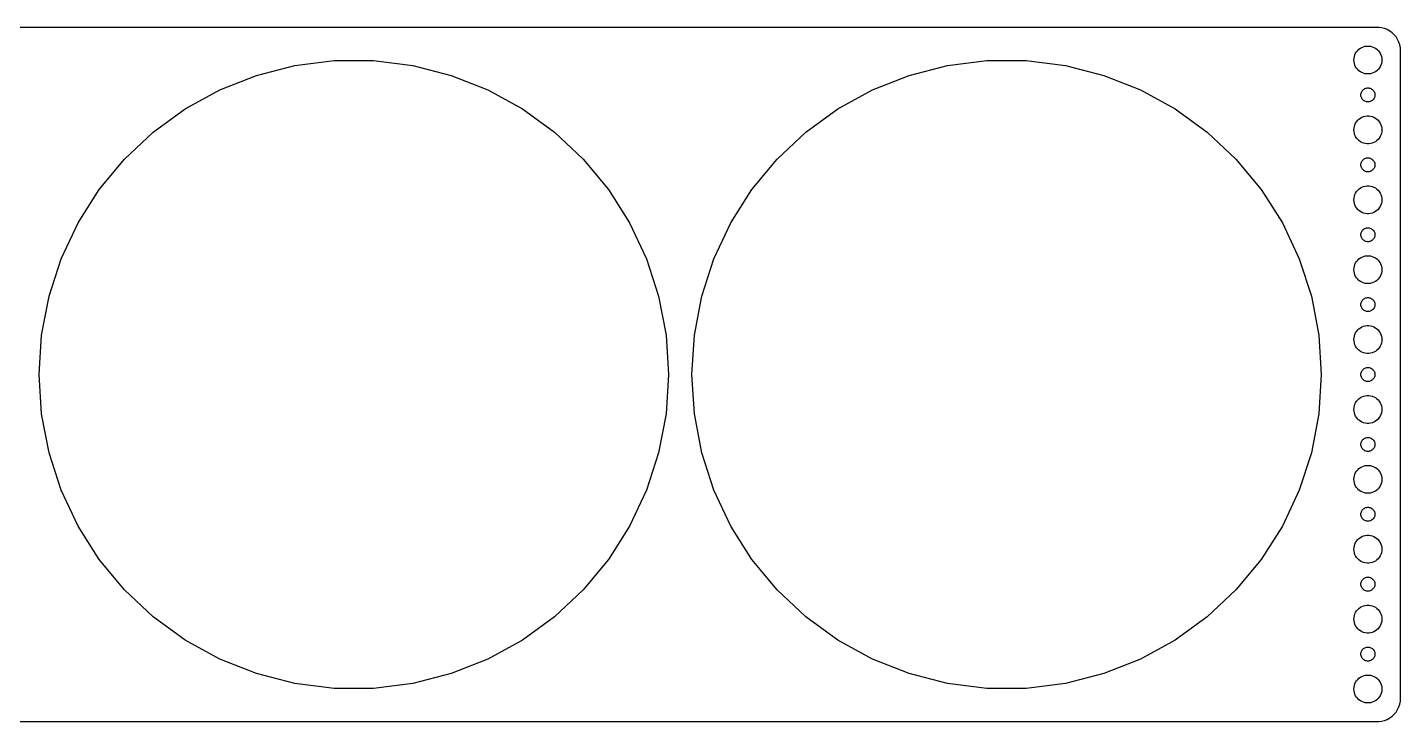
# Model space of a CAD drawing. Header units: metres. Extents: x -224 to 224, y -74 to 74.
# Drawn here: x -70 to 224.5, y -74.5 to 74.5 of the extents above; entities that cross this region are included whole.
import ezdxf

# ---------------------------------------------------------------- set-up
doc = ezdxf.new("R2010")
doc.units = ezdxf.units.M

msp = doc.modelspace()

# ---------------------------------------------------------------- linework, layer by layer
for p, q in [((219.814, 74.4901), (-219.814, 74.4901)), ((220.437, 74.4114), (219.814, 74.4901)), ((221.045, 74.2553), (220.437, 74.4114)), ((221.629, 74.0241), (221.045, 74.2553)), ((222.179, 73.7216), (221.629, 74.0241)), ((222.687, 73.3526), (222.179, 73.7216)), ((223.145, 72.9227), (222.687, 73.3526)), ((223.545, 72.4389), (223.145, 72.9227)), ((223.882, 71.9088), (223.545, 72.4389)), ((224.149, 71.3406), (223.882, 71.9088)), ((224.343, 70.7434), (224.149, 71.3406)), ((224.461, 70.1267), (224.343, 70.7434)), ((214.5, 67.5), (214.524, 67.876)), ((214.524, 67.876), (214.594, 68.2461)), ((214.594, 68.2461), (214.711, 68.6044)), ((214.711, 68.6044), (214.871, 68.9453)), ((214.871, 68.9453), (215.073, 69.2634)), ((215.073, 69.2634), (215.313, 69.5536)), ((215.313, 69.5536), (215.588, 69.8115)), ((215.588, 69.8115), (215.893, 70.033)), ((215.893, 70.033), (216.223, 70.2145)), ((216.223, 70.2145), (216.573, 70.3532)), ((216.573, 70.3532), (216.938, 70.4469)), ((216.938, 70.4469), (217.312, 70.4941)), ((217.312, 70.4941), (217.688, 70.4941)), ((217.688, 70.4941), (218.062, 70.4469)), ((218.062, 70.4469), (218.427, 70.3532)), ((218.427, 70.3532), (218.777, 70.2145)), ((218.777, 70.2145), (219.107, 70.033)), ((219.107, 70.033), (219.412, 69.8115)), ((219.412, 69.8115), (219.687, 69.5536)), ((219.687, 69.5536), (219.927, 69.2634)), ((219.927, 69.2634), (220.129, 68.9453)), ((220.129, 68.9453), (220.289, 68.6044)), ((220.289, 68.6044), (220.406, 68.2461)), ((220.406, 68.2461), (220.476, 67.876)), ((220.476, 67.876), (220.5, 67.5)), ((224.5, 69.5), (224.461, 70.1267)), ((224.5, -69.5), (224.5, 69.5)), ((-20.8586, 64.1963), (-12.6482, 66.3044)), ((-12.6482, 66.3044), (-4.23836, 67.3668)), ((-4.23836, 67.3668), (4.23836, 67.3668)), ((4.23836, 67.3668), (12.6482, 66.3044)), ((12.6482, 66.3044), (20.8586, 64.1963)), ((119.141, 64.1963), (127.352, 66.3044)), ((127.352, 66.3044), (135.762, 67.3668)), ((135.762, 67.3668), (144.238, 67.3668)), ((144.238, 67.3668), (152.648, 66.3044)), ((152.648, 66.3044), (160.859, 64.1963)), ((214.524, 67.124), (214.5, 67.5)), ((214.594, 66.7539), (214.524, 67.124)), ((214.711, 66.3956), (214.594, 66.7539)), ((214.871, 66.0547), (214.711, 66.3956)), ((215.073, 65.7366), (214.871, 66.0547)), ((215.313, 65.4464), (215.073, 65.7366)), ((215.588, 65.1885), (215.313, 65.4464)), ((215.893, 64.967), (215.588, 65.1885)), ((216.223, 64.7855), (215.893, 64.967)), ((219.107, 64.967), (218.777, 64.7855)), ((219.412, 65.1885), (219.107, 64.967)), ((219.687, 65.4464), (219.412, 65.1885)), ((219.927, 65.7366), (219.687, 65.4464)), ((220.129, 66.0547), (219.927, 65.7366)), ((220.289, 66.3956), (220.129, 66.0547)), ((220.406, 66.7539), (220.289, 66.3956)), ((220.476, 67.124), (220.406, 66.7539)), ((220.5, 67.5), (220.476, 67.124)), ((-28.7401, 61.0758), (-20.8586, 64.1963)), ((20.8586, 64.1963), (28.7401, 61.0758)), ((111.26, 61.0758), (119.141, 64.1963)), ((160.859, 64.1963), (168.74, 61.0758)), ((216.573, 64.6468), (216.223, 64.7855)), ((216.938, 64.5531), (216.573, 64.6468)), ((217.312, 64.5059), (216.938, 64.5531)), ((217.688, 64.5059), (217.312, 64.5059)), ((218.062, 64.5531), (217.688, 64.5059)), ((218.427, 64.6468), (218.062, 64.5531)), ((218.777, 64.7855), (218.427, 64.6468)), ((-36.1683, 56.9921), (-28.7401, 61.0758)), ((28.7401, 61.0758), (36.1683, 56.9921)), ((103.832, 56.9921), (111.26, 61.0758)), ((168.74, 61.0758), (176.168, 56.9921)), ((216, 60), (216.012, 60.188)), ((216.012, 59.812), (216, 60)), ((216.012, 60.188), (216.047, 60.373)), ((216.047, 59.627), (216.012, 59.812)), ((216.047, 60.373), (216.105, 60.5522)), ((216.105, 59.4478), (216.047, 59.627)), ((216.105, 60.5522), (216.186, 60.7226)), ((216.186, 59.2774), (216.105, 59.4478)), ((216.186, 60.7226), (216.286, 60.8817)), ((216.286, 59.1183), (216.186, 59.2774)), ((216.286, 60.8817), (216.407, 61.0268)), ((216.407, 58.9732), (216.286, 59.1183)), ((216.407, 61.0268), (216.544, 61.1558)), ((216.544, 58.8442), (216.407, 58.9732)), ((216.544, 61.1558), (216.696, 61.2665)), ((216.696, 61.2665), (216.861, 61.3572)), ((216.861, 61.3572), (217.036, 61.4266)), ((217.036, 61.4266), (217.219, 61.4734)), ((217.219, 61.4734), (217.406, 61.497)), ((217.406, 61.497), (217.594, 61.497)), ((217.594, 61.497), (217.781, 61.4734)), ((217.781, 61.4734), (217.964, 61.4266)), ((217.964, 61.4266), (218.139, 61.3572)), ((218.139, 61.3572), (218.304, 61.2665)), ((218.304, 61.2665), (218.456, 61.1558)), ((218.456, 61.1558), (218.593, 61.0268)), ((218.593, 58.9732), (218.456, 58.8442)), ((218.593, 61.0268), (218.714, 60.8817)), ((218.714, 59.1183), (218.593, 58.9732)), ((218.714, 60.8817), (218.814, 60.7226)), ((218.814, 59.2774), (218.714, 59.1183)), ((218.814, 60.7226), (218.895, 60.5522)), ((218.895, 59.4478), (218.814, 59.2774)), ((218.895, 60.5522), (218.953, 60.373)), ((218.953, 59.627), (218.895, 59.4478)), ((218.953, 60.373), (218.988, 60.188)), ((218.988, 59.812), (218.953, 59.627)), ((218.988, 60.188), (219, 60)), ((219, 60), (218.988, 59.812)), ((-43.0261, 52.0096), (-36.1683, 56.9921)), ((36.1683, 56.9921), (43.0261, 52.0096)), ((96.9739, 52.0096), (103.832, 56.9921)), ((176.168, 56.9921), (183.026, 52.0096)), ((216.696, 58.7335), (216.544, 58.8442)), ((216.861, 58.6428), (216.696, 58.7335)), ((217.036, 58.5734), (216.861, 58.6428)), ((217.219, 58.5266), (217.036, 58.5734)), ((217.406, 58.503), (217.219, 58.5266)), ((217.594, 58.503), (217.406, 58.503)), ((217.781, 58.5266), (217.594, 58.503)), ((217.964, 58.5734), (217.781, 58.5266)), ((218.139, 58.6428), (217.964, 58.5734)), ((218.304, 58.7335), (218.139, 58.6428)), ((218.456, 58.8442), (218.304, 58.7335)), ((214.524, 52.876), (214.594, 53.2461)), ((214.594, 53.2461), (214.711, 53.6044)), ((214.711, 53.6044), (214.871, 53.9453)), ((214.871, 53.9453), (215.073, 54.2634)), ((215.073, 54.2634), (215.313, 54.5536)), ((215.313, 54.5536), (215.588, 54.8115)), ((215.588, 54.8115), (215.893, 55.033)), ((215.893, 55.033), (216.223, 55.2145)), ((216.223, 55.2145), (216.573, 55.3532)), ((216.573, 55.3532), (216.938, 55.4469)), ((216.938, 55.4469), (217.312, 55.4941)), ((217.312, 55.4941), (217.688, 55.4941)), ((217.688, 55.4941), (218.062, 55.4469)), ((218.062, 55.4469), (218.427, 55.3532)), ((218.427, 55.3532), (218.777, 55.2145)), ((218.777, 55.2145), (219.107, 55.033)), ((219.107, 55.033), (219.412, 54.8115)), ((219.412, 54.8115), (219.687, 54.5536)), ((219.687, 54.5536), (219.927, 54.2634)), ((219.927, 54.2634), (220.129, 53.9453)), ((220.129, 53.9453), (220.289, 53.6044)), ((220.289, 53.6044), (220.406, 53.2461)), ((220.406, 53.2461), (220.476, 52.876)), ((-49.2054, 46.2069), (-43.0261, 52.0096)), ((43.0261, 52.0096), (49.2054, 46.2069)), ((90.7946, 46.2069), (96.9739, 52.0096)), ((183.026, 52.0096), (189.205, 46.2069)), ((214.5, 52.5), (214.524, 52.876)), ((214.524, 52.124), (214.5, 52.5)), ((214.594, 51.7539), (214.524, 52.124)), ((214.711, 51.3956), (214.594, 51.7539)), ((214.871, 51.0547), (214.711, 51.3956)), ((215.073, 50.7366), (214.871, 51.0547)), ((215.313, 50.4464), (215.073, 50.7366)), ((215.588, 50.1885), (215.313, 50.4464)), ((215.893, 49.967), (215.588, 50.1885)), ((219.412, 50.1885), (219.107, 49.967)), ((219.687, 50.4464), (219.412, 50.1885)), ((219.927, 50.7366), (219.687, 50.4464)), ((220.129, 51.0547), (219.927, 50.7366)), ((220.289, 51.3956), (220.129, 51.0547)), ((220.406, 51.7539), (220.289, 51.3956)), ((220.476, 52.124), (220.406, 51.7539)), ((220.476, 52.876), (220.5, 52.5)), ((220.5, 52.5), (220.476, 52.124)), ((216.223, 49.7855), (215.893, 49.967)), ((216.573, 49.6468), (216.223, 49.7855)), ((216.938, 49.5531), (216.573, 49.6468)), ((217.312, 49.5059), (216.938, 49.5531)), ((217.688, 49.5059), (217.312, 49.5059)), ((218.062, 49.5531), (217.688, 49.5059)), ((218.427, 49.6468), (218.062, 49.5531)), ((218.777, 49.7855), (218.427, 49.6468)), ((219.107, 49.967), (218.777, 49.7855)), ((-54.6086, 39.6755), (-49.2054, 46.2069)), ((49.2054, 46.2069), (54.6086, 39.6755)), ((85.3913, 39.6755), (90.7946, 46.2069)), ((189.205, 46.2069), (194.609, 39.6755)), ((216, 45), (216.012, 45.188)), ((216.012, 44.812), (216, 45)), ((216.012, 45.188), (216.047, 45.373)), ((216.047, 44.627), (216.012, 44.812)), ((216.047, 45.373), (216.105, 45.5522)), ((216.105, 44.4478), (216.047, 44.627)), ((216.105, 45.5522), (216.186, 45.7226)), ((216.186, 44.2774), (216.105, 44.4478)), ((216.186, 45.7226), (216.286, 45.8817)), ((216.286, 44.1183), (216.186, 44.2774)), ((216.286, 45.8817), (216.407, 46.0268)), ((216.407, 46.0268), (216.544, 46.1558)), ((216.544, 46.1558), (216.696, 46.2665)), ((216.696, 46.2665), (216.861, 46.3572)), ((216.861, 46.3572), (217.036, 46.4266)), ((217.036, 46.4266), (217.219, 46.4734)), ((217.219, 46.4734), (217.406, 46.497)), ((217.406, 46.497), (217.594, 46.497)), ((217.594, 46.497), (217.781, 46.4734)), ((217.781, 46.4734), (217.964, 46.4266)), ((217.964, 46.4266), (218.139, 46.3572)), ((218.139, 46.3572), (218.304, 46.2665)), ((218.304, 46.2665), (218.456, 46.1558)), ((218.456, 46.1558), (218.593, 46.0268)), ((218.593, 46.0268), (218.714, 45.8817)), ((218.714, 45.8817), (218.814, 45.7226)), ((218.814, 44.2774), (218.714, 44.1183)), ((218.814, 45.7226), (218.895, 45.5522)), ((218.895, 44.4478), (218.814, 44.2774)), ((218.895, 45.5522), (218.953, 45.373)), ((218.953, 44.627), (218.895, 44.4478)), ((218.953, 45.373), (218.988, 45.188)), ((218.988, 44.812), (218.953, 44.627)), ((218.988, 45.188), (219, 45)), ((219, 45), (218.988, 44.812)), ((216.407, 43.9732), (216.286, 44.1183)), ((216.544, 43.8442), (216.407, 43.9732)), ((216.696, 43.7335), (216.544, 43.8442)), ((216.861, 43.6428), (216.696, 43.7335)), ((217.036, 43.5734), (216.861, 43.6428)), ((217.219, 43.5266), (217.036, 43.5734)), ((217.406, 43.503), (217.219, 43.5266)), ((217.594, 43.503), (217.406, 43.503)), ((217.781, 43.5266), (217.594, 43.503)), ((217.964, 43.5734), (217.781, 43.5266)), ((218.139, 43.6428), (217.964, 43.5734)), ((218.304, 43.7335), (218.139, 43.6428)), ((218.456, 43.8442), (218.304, 43.7335)), ((218.593, 43.9732), (218.456, 43.8442)), ((218.714, 44.1183), (218.593, 43.9732)), ((-59.1507, 32.5184), (-54.6086, 39.6755)), ((54.6086, 39.6755), (59.1507, 32.5184)), ((80.8493, 32.5184), (85.3913, 39.6755)), ((194.609, 39.6755), (199.151, 32.5184)), ((214.594, 38.2461), (214.711, 38.6044)), ((214.711, 38.6044), (214.871, 38.9453)), ((214.871, 38.9453), (215.073, 39.2634)), ((215.073, 39.2634), (215.313, 39.5536)), ((215.313, 39.5536), (215.588, 39.8115)), ((215.588, 39.8115), (215.893, 40.033)), ((215.893, 40.033), (216.223, 40.2145)), ((216.223, 40.2145), (216.573, 40.3532)), ((216.573, 40.3532), (216.938, 40.4469)), ((216.938, 40.4469), (217.312, 40.4941)), ((217.312, 40.4941), (217.688, 40.4941)), ((217.688, 40.4941), (218.062, 40.4469)), ((218.062, 40.4469), (218.427, 40.3532)), ((218.427, 40.3532), (218.777, 40.2145)), ((218.777, 40.2145), (219.107, 40.033)), ((219.107, 40.033), (219.412, 39.8115)), ((219.412, 39.8115), (219.687, 39.5536)), ((219.687, 39.5536), (219.927, 39.2634)), ((219.927, 39.2634), (220.129, 38.9453)), ((220.129, 38.9453), (220.289, 38.6044)), ((220.289, 38.6044), (220.406, 38.2461)), ((214.5, 37.5), (214.524, 37.876)), ((214.524, 37.124), (214.5, 37.5)), ((214.524, 37.876), (214.594, 38.2461)), ((214.594, 36.7539), (214.524, 37.124)), ((214.711, 36.3956), (214.594, 36.7539)), ((214.871, 36.0547), (214.711, 36.3956)), ((215.073, 35.7366), (214.871, 36.0547)), ((215.313, 35.4464), (215.073, 35.7366)), ((215.588, 35.1885), (215.313, 35.4464)), ((219.687, 35.4464), (219.412, 35.1885)), ((219.927, 35.7366), (219.687, 35.4464)), ((220.129, 36.0547), (219.927, 35.7366)), ((220.289, 36.3956), (220.129, 36.0547)), ((220.406, 36.7539), (220.289, 36.3956)), ((220.406, 38.2461), (220.476, 37.876)), ((220.476, 37.124), (220.406, 36.7539)), ((220.476, 37.876), (220.5, 37.5)), ((220.5, 37.5), (220.476, 37.124)), ((-62.7599, 24.8484), (-59.1507, 32.5184)), ((59.1507, 32.5184), (62.7599, 24.8484)), ((77.2401, 24.8484), (80.8493, 32.5184)), ((199.151, 32.5184), (202.76, 24.8484)), ((215.893, 34.967), (215.588, 35.1885)), ((216.223, 34.7855), (215.893, 34.967)), ((216.573, 34.6468), (216.223, 34.7855)), ((216.938, 34.5531), (216.573, 34.6468)), ((217.312, 34.5059), (216.938, 34.5531)), ((217.688, 34.5059), (217.312, 34.5059)), ((218.062, 34.5531), (217.688, 34.5059)), ((218.427, 34.6468), (218.062, 34.5531)), ((218.777, 34.7855), (218.427, 34.6468)), ((219.107, 34.967), (218.777, 34.7855)), ((219.412, 35.1885), (219.107, 34.967)), ((216, 30), (216.012, 30.188)), ((216.012, 29.812), (216, 30)), ((216.012, 30.188), (216.047, 30.373)), ((216.047, 29.627), (216.012, 29.812)), ((216.047, 30.373), (216.105, 30.5522)), ((216.105, 29.4478), (216.047, 29.627)), ((216.105, 30.5522), (216.186, 30.7226)), ((216.186, 30.7226), (216.286, 30.8817)), ((216.286, 30.8817), (216.407, 31.0268)), ((216.407, 31.0268), (216.544, 31.1558)), ((216.544, 31.1558), (216.696, 31.2665)), ((216.696, 31.2665), (216.861, 31.3572)), ((216.861, 31.3572), (217.036, 31.4266)), ((217.036, 31.4266), (217.219, 31.4734)), ((217.219, 31.4734), (217.406, 31.497)), ((217.406, 31.497), (217.594, 31.497)), ((217.594, 31.497), (217.781, 31.4734)), ((217.781, 31.4734), (217.964, 31.4266)), ((217.964, 31.4266), (218.139, 31.3572)), ((218.139, 31.3572), (218.304, 31.2665)), ((218.304, 31.2665), (218.456, 31.1558)), ((218.456, 31.1558), (218.593, 31.0268)), ((218.593, 31.0268), (218.714, 30.8817)), ((218.714, 30.8817), (218.814, 30.7226)), ((218.814, 30.7226), (218.895, 30.5522)), ((218.895, 30.5522), (218.953, 30.373)), ((218.953, 29.627), (218.895, 29.4478)), ((218.953, 30.373), (218.988, 30.188)), ((218.988, 29.812), (218.953, 29.627)), ((218.988, 30.188), (219, 30)), ((219, 30), (218.988, 29.812)), ((216.186, 29.2774), (216.105, 29.4478)), ((216.286, 29.1183), (216.186, 29.2774)), ((216.407, 28.9732), (216.286, 29.1183)), ((216.544, 28.8442), (216.407, 28.9732)), ((216.696, 28.7335), (216.544, 28.8442)), ((216.861, 28.6427), (216.696, 28.7335)), ((217.036, 28.5734), (216.861, 28.6427)), ((217.219, 28.5266), (217.036, 28.5734)), ((217.406, 28.503), (217.219, 28.5266)), ((217.594, 28.503), (217.406, 28.503)), ((217.781, 28.5266), (217.594, 28.503)), ((217.964, 28.5734), (217.781, 28.5266)), ((218.139, 28.6427), (217.964, 28.5734)), ((218.304, 28.7335), (218.139, 28.6427)), ((218.456, 28.8442), (218.304, 28.7335)), ((218.593, 28.9732), (218.456, 28.8442)), ((218.714, 29.1183), (218.593, 28.9732)), ((218.814, 29.2774), (218.714, 29.1183)), ((218.895, 29.4478), (218.814, 29.2774)), ((-65.3794, 16.7866), (-62.7599, 24.8484)), ((62.7599, 24.8484), (65.3794, 16.7866)), ((74.6206, 16.7866), (77.2401, 24.8484)), ((202.76, 24.8484), (205.379, 16.7866)), ((214.594, 23.2461), (214.711, 23.6044)), ((214.711, 23.6044), (214.871, 23.9453)), ((214.871, 23.9453), (215.073, 24.2634)), ((215.073, 24.2634), (215.313, 24.5536)), ((215.313, 24.5536), (215.588, 24.8115)), ((215.588, 24.8115), (215.893, 25.033)), ((215.893, 25.033), (216.223, 25.2145)), ((216.223, 25.2145), (216.573, 25.3532)), ((216.573, 25.3532), (216.938, 25.4469)), ((216.938, 25.4469), (217.312, 25.4941)), ((217.312, 25.4941), (217.688, 25.4941)), ((217.688, 25.4941), (218.062, 25.4469)), ((218.062, 25.4469), (218.427, 25.3532)), ((218.427, 25.3532), (218.777, 25.2145)), ((218.777, 25.2145), (219.107, 25.033)), ((219.107, 25.033), (219.412, 24.8115)), ((219.412, 24.8115), (219.687, 24.5536)), ((219.687, 24.5536), (219.927, 24.2634)), ((219.927, 24.2634), (220.129, 23.9453)), ((220.129, 23.9453), (220.289, 23.6044)), ((220.289, 23.6044), (220.406, 23.2461)), ((214.5, 22.5), (214.524, 22.876)), ((214.524, 22.124), (214.5, 22.5)), ((214.524, 22.876), (214.594, 23.2461)), ((214.594, 21.7539), (214.524, 22.124)), ((214.711, 21.3956), (214.594, 21.7539)), ((214.871, 21.0547), (214.711, 21.3956)), ((215.073, 20.7366), (214.871, 21.0547)), ((215.313, 20.4464), (215.073, 20.7366)), ((219.927, 20.7366), (219.687, 20.4464)), ((220.129, 21.0547), (219.927, 20.7366)), ((220.289, 21.3956), (220.129, 21.0547)), ((220.406, 21.7539), (220.289, 21.3956)), ((220.406, 23.2461), (220.476, 22.876)), ((220.476, 22.124), (220.406, 21.7539)), ((220.476, 22.876), (220.5, 22.5)), ((220.5, 22.5), (220.476, 22.124)), ((215.588, 20.1884), (215.313, 20.4464)), ((215.893, 19.967), (215.588, 20.1884)), ((216.223, 19.7855), (215.893, 19.967)), ((216.573, 19.6468), (216.223, 19.7855)), ((216.938, 19.5531), (216.573, 19.6468)), ((217.312, 19.5059), (216.938, 19.5531)), ((217.688, 19.5059), (217.312, 19.5059)), ((218.062, 19.5531), (217.688, 19.5059)), ((218.427, 19.6468), (218.062, 19.5531)), ((218.777, 19.7855), (218.427, 19.6468)), ((219.107, 19.967), (218.777, 19.7855)), ((219.412, 20.1884), (219.107, 19.967)), ((219.687, 20.4464), (219.412, 20.1884)), ((-66.9677, 8.45999), (-65.3794, 16.7866)), ((65.3794, 16.7866), (66.9677, 8.45999)), ((73.0323, 8.45999), (74.6206, 16.7866)), ((205.379, 16.7866), (206.968, 8.45999)), ((216, 15), (216.012, 15.188)), ((216.012, 14.812), (216, 15)), ((216.012, 15.188), (216.047, 15.373)), ((216.047, 14.627), (216.012, 14.812)), ((216.047, 15.373), (216.105, 15.5522)), ((216.105, 15.5522), (216.186, 15.7226)), ((216.186, 15.7226), (216.286, 15.8817)), ((216.286, 15.8817), (216.407, 16.0268)), ((216.407, 16.0268), (216.544, 16.1558)), ((216.544, 16.1558), (216.696, 16.2665)), ((216.696, 16.2665), (216.861, 16.3572)), ((216.861, 16.3572), (217.036, 16.4266)), ((217.036, 16.4266), (217.219, 16.4734)), ((217.219, 16.4734), (217.406, 16.497)), ((217.406, 16.497), (217.594, 16.497)), ((217.594, 16.497), (217.781, 16.4734)), ((217.781, 16.4734), (217.964, 16.4266)), ((217.964, 16.4266), (218.139, 16.3572)), ((218.139, 16.3572), (218.304, 16.2665)), ((218.304, 16.2665), (218.456, 16.1558)), ((218.456, 16.1558), (218.593, 16.0268)), ((218.593, 16.0268), (218.714, 15.8817)), ((218.714, 15.8817), (218.814, 15.7226)), ((218.814, 15.7226), (218.895, 15.5522)), ((218.895, 15.5522), (218.953, 15.373)), ((218.953, 15.373), (218.988, 15.188)), ((218.988, 14.812), (218.953, 14.627)), ((218.988, 15.188), (219, 15)), ((219, 15), (218.988, 14.812)), ((216.105, 14.4478), (216.047, 14.627)), ((216.186, 14.2774), (216.105, 14.4478)), ((216.286, 14.1183), (216.186, 14.2774)), ((216.407, 13.9732), (216.286, 14.1183)), ((216.544, 13.8442), (216.407, 13.9732)), ((216.696, 13.7335), (216.544, 13.8442)), ((216.861, 13.6427), (216.696, 13.7335)), ((217.036, 13.5734), (216.861, 13.6427)), ((217.219, 13.5266), (217.036, 13.5734)), ((217.406, 13.5029), (217.219, 13.5266)), ((217.594, 13.5029), (217.406, 13.5029)), ((217.781, 13.5266), (217.594, 13.5029)), ((217.964, 13.5734), (217.781, 13.5266)), ((218.139, 13.6427), (217.964, 13.5734)), ((218.304, 13.7335), (218.139, 13.6427)), ((218.456, 13.8442), (218.304, 13.7335)), ((218.593, 13.9732), (218.456, 13.8442)), ((218.714, 14.1183), (218.593, 13.9732)), ((218.814, 14.2774), (218.714, 14.1183)), ((218.895, 14.4478), (218.814, 14.2774)), ((218.953, 14.627), (218.895, 14.4478)), ((214.711, 8.60437), (214.871, 8.94525)), ((214.871, 8.94525), (215.073, 9.26335)), ((215.073, 9.26335), (215.313, 9.55363)), ((215.313, 9.55363), (215.588, 9.81154)), ((215.588, 9.81154), (215.893, 10.033)), ((215.893, 10.033), (216.223, 10.2145)), ((216.223, 10.2145), (216.573, 10.3532)), ((216.573, 10.3532), (216.938, 10.4469)), ((216.938, 10.4469), (217.312, 10.4941)), ((217.312, 10.4941), (217.688, 10.4941)), ((217.688, 10.4941), (218.062, 10.4469)), ((218.062, 10.4469), (218.427, 10.3532)), ((218.427, 10.3532), (218.777, 10.2145)), ((218.777, 10.2145), (219.107, 10.033)), ((219.107, 10.033), (219.412, 9.81154)), ((219.412, 9.81154), (219.687, 9.55363)), ((219.687, 9.55363), (219.927, 9.26335)), ((219.927, 9.26335), (220.129, 8.94525)), ((220.129, 8.94525), (220.289, 8.60437)), ((-67.5, 0), (-66.9677, 8.45999)), ((66.9677, 8.45999), (67.5, 0)), ((72.5, 0), (73.0323, 8.45999)), ((206.968, 8.45999), (207.5, 0)), ((214.5, 7.5), (214.524, 7.87599)), ((214.524, 7.12399), (214.5, 7.5)), ((214.524, 7.87599), (214.594, 8.24606)), ((214.594, 6.75392), (214.524, 7.12399)), ((214.594, 8.24606), (214.711, 8.60437)), ((214.711, 6.39561), (214.594, 6.75392)), ((214.871, 6.05473), (214.711, 6.39561)), ((215.073, 5.73663), (214.871, 6.05473)), ((220.129, 6.05473), (219.927, 5.73663)), ((220.289, 6.39561), (220.129, 6.05473)), ((220.289, 8.60437), (220.406, 8.24606)), ((220.406, 6.75392), (220.289, 6.39561)), ((220.406, 8.24606), (220.476, 7.87599)), ((220.476, 7.12399), (220.406, 6.75392)), ((220.476, 7.87599), (220.5, 7.5)), ((220.5, 7.5), (220.476, 7.12399)), ((215.313, 5.44635), (215.073, 5.73663)), ((215.588, 5.18845), (215.313, 5.44635)), ((215.893, 4.96701), (215.588, 5.18845)), ((216.223, 4.78551), (215.893, 4.96701)), ((216.573, 4.64682), (216.223, 4.78551)), ((216.938, 4.55313), (216.573, 4.64682)), ((217.312, 4.50591), (216.938, 4.55313)), ((217.688, 4.50591), (217.312, 4.50591)), ((218.062, 4.55313), (217.688, 4.50591)), ((218.427, 4.64682), (218.062, 4.55313)), ((218.777, 4.78551), (218.427, 4.64682)), ((219.107, 4.96701), (218.777, 4.78551)), ((219.412, 5.18845), (219.107, 4.96701)), ((219.687, 5.44635), (219.412, 5.18845)), ((219.927, 5.73663), (219.687, 5.44635)), ((-66.9677, -8.45999), (-67.5, 0)), ((67.5, 0), (66.9677, -8.45999)), ((73.0323, -8.45999), (72.5, 0)), ((207.5, 0), (206.968, -8.45999)), ((216, 0), (216.012, 0.18799)), ((216.012, -0.18799), (216, 0)), ((216.012, 0.18799), (216.047, 0.37303)), ((216.047, 0.37303), (216.105, 0.55219)), ((216.105, 0.55219), (216.186, 0.72263)), ((216.186, 0.72263), (216.286, 0.88167)), ((216.286, 0.88167), (216.407, 1.02681)), ((216.407, 1.02681), (216.544, 1.15576)), ((216.544, 1.15576), (216.696, 1.26648)), ((216.696, 1.26648), (216.861, 1.35724)), ((216.861, 1.35724), (217.036, 1.42657)), ((217.036, 1.42657), (217.219, 1.47342)), ((217.219, 1.47342), (217.406, 1.49704)), ((217.406, 1.49704), (217.594, 1.49704)), ((217.594, 1.49704), (217.781, 1.47342)), ((217.781, 1.47342), (217.964, 1.42657)), ((217.964, 1.42657), (218.139, 1.35724)), ((218.139, 1.35724), (218.304, 1.26648)), ((218.304, 1.26648), (218.456, 1.15576)), ((218.456, 1.15576), (218.593, 1.02681)), ((218.593, 1.02681), (218.714, 0.88167)), ((218.714, 0.88167), (218.814, 0.72263)), ((218.814, 0.72263), (218.895, 0.55219)), ((218.895, 0.55219), (218.953, 0.37303)), ((218.953, 0.37303), (218.988, 0.18799)), ((218.988, 0.18799), (219, 0)), ((219, 0), (218.988, -0.18799)), ((216.047, -0.37303), (216.012, -0.18799)), ((216.105, -0.55219), (216.047, -0.37303)), ((216.186, -0.72263), (216.105, -0.55219)), ((216.286, -0.88167), (216.186, -0.72263)), ((216.407, -1.02681), (216.286, -0.88167)), ((216.544, -1.15576), (216.407, -1.02681)), ((216.696, -1.26648), (216.544, -1.15576)), ((216.861, -1.35724), (216.696, -1.26648)), ((217.036, -1.42657), (216.861, -1.35724)), ((217.219, -1.47342), (217.036, -1.42657)), ((217.406, -1.49704), (217.219, -1.47342)), ((217.594, -1.49704), (217.406, -1.49704)), ((217.781, -1.47342), (217.594, -1.49704)), ((217.964, -1.42657), (217.781, -1.47342)), ((218.139, -1.35724), (217.964, -1.42657)), ((218.304, -1.26648), (218.139, -1.35724)), ((218.456, -1.15576), (218.304, -1.26648)), ((218.593, -1.02681), (218.456, -1.15576)), ((218.714, -0.88167), (218.593, -1.02681)), ((218.814, -0.72263), (218.714, -0.88167)), ((218.895, -0.55219), (218.814, -0.72263)), ((218.953, -0.37303), (218.895, -0.55219)), ((218.988, -0.18799), (218.953, -0.37303)), ((214.871, -6.05473), (215.073, -5.73663)), ((215.073, -5.73663), (215.313, -5.44635)), ((215.313, -5.44635), (215.588, -5.18845)), ((215.588, -5.18845), (215.893, -4.96701)), ((215.893, -4.96701), (216.223, -4.78551)), ((216.223, -4.78551), (216.573, -4.64682)), ((216.573, -4.64682), (216.938, -4.55313)), ((216.938, -4.55313), (217.312, -4.50591)), ((217.312, -4.50591), (217.688, -4.50591)), ((217.688, -4.50591), (218.062, -4.55313)), ((218.062, -4.55313), (218.427, -4.64682)), ((218.427, -4.64682), (218.777, -4.78551)), ((218.777, -4.78551), (219.107, -4.96701)), ((219.107, -4.96701), (219.412, -5.18845)), ((219.412, -5.18845), (219.687, -5.44635)), ((219.687, -5.44635), (219.927, -5.73663)), ((219.927, -5.73663), (220.129, -6.05473)), ((-65.3794, -16.7866), (-66.9677, -8.45999)), ((66.9677, -8.45999), (65.3794, -16.7866)), ((74.6206, -16.7866), (73.0323, -8.45999)), ((206.968, -8.45999), (205.379, -16.7866)), ((214.5, -7.5), (214.524, -7.12399)), ((214.524, -7.87599), (214.5, -7.5)), ((214.524, -7.12399), (214.594, -6.75392)), ((214.594, -8.24606), (214.524, -7.87599)), ((214.594, -6.75392), (214.711, -6.39561)), ((214.711, -8.60437), (214.594, -8.24606)), ((214.711, -6.39561), (214.871, -6.05473)), ((214.871, -8.94525), (214.711, -8.60437)), ((220.129, -6.05473), (220.289, -6.39561)), ((220.289, -8.60437), (220.129, -8.94525)), ((220.289, -6.39561), (220.406, -6.75392)), ((220.406, -8.24606), (220.289, -8.60437)), ((220.406, -6.75392), (220.476, -7.12399)), ((220.476, -7.87599), (220.406, -8.24606)), ((220.476, -7.12399), (220.5, -7.5)), ((220.5, -7.5), (220.476, -7.87599)), ((215.073, -9.26335), (214.871, -8.94525)), ((215.313, -9.55363), (215.073, -9.26335)), ((215.588, -9.81154), (215.313, -9.55363)), ((215.893, -10.033), (215.588, -9.81154)), ((216.223, -10.2145), (215.893, -10.033)), ((216.573, -10.3532), (216.223, -10.2145)), ((216.938, -10.4469), (216.573, -10.3532)), ((217.312, -10.4941), (216.938, -10.4469)), ((217.688, -10.4941), (217.312, -10.4941)), ((218.062, -10.4469), (217.688, -10.4941)), ((218.427, -10.3532), (218.062, -10.4469)), ((218.777, -10.2145), (218.427, -10.3532)), ((219.107, -10.033), (218.777, -10.2145)), ((219.412, -9.81154), (219.107, -10.033)), ((219.687, -9.55363), (219.412, -9.81154)), ((219.927, -9.26335), (219.687, -9.55363)), ((220.129, -8.94525), (219.927, -9.26335)), ((216.012, -14.812), (216.047, -14.627)), ((216.047, -14.627), (216.105, -14.4478)), ((216.105, -14.4478), (216.186, -14.2774)), ((216.186, -14.2774), (216.286, -14.1183)), ((216.286, -14.1183), (216.407, -13.9732)), ((216.407, -13.9732), (216.544, -13.8442)), ((216.544, -13.8442), (216.696, -13.7335)), ((216.696, -13.7335), (216.861, -13.6427)), ((216.861, -13.6427), (217.036, -13.5734)), ((217.036, -13.5734), (217.219, -13.5266)), ((217.219, -13.5266), (217.406, -13.5029)), ((217.406, -13.5029), (217.594, -13.5029)), ((217.594, -13.5029), (217.781, -13.5266)), ((217.781, -13.5266), (217.964, -13.5734)), ((217.964, -13.5734), (218.139, -13.6427)), ((218.139, -13.6427), (218.304, -13.7335)), ((218.304, -13.7335), (218.456, -13.8442)), ((218.456, -13.8442), (218.593, -13.9732)), ((218.593, -13.9732), (218.714, -14.1183)), ((218.714, -14.1183), (218.814, -14.2774)), ((218.814, -14.2774), (218.895, -14.4478)), ((218.895, -14.4478), (218.953, -14.627)), ((218.953, -14.627), (218.988, -14.812)), ((-62.7599, -24.8484), (-65.3794, -16.7866)), ((65.3794, -16.7866), (62.7599, -24.8484)), ((77.2401, -24.8484), (74.6206, -16.7866)), ((205.379, -16.7866), (202.76, -24.8484)), ((216, -15), (216.012, -14.812)), ((216.012, -15.188), (216, -15)), ((216.047, -15.373), (216.012, -15.188)), ((216.105, -15.5522), (216.047, -15.373)), ((216.186, -15.7226), (216.105, -15.5522)), ((216.286, -15.8817), (216.186, -15.7226)), ((216.407, -16.0268), (216.286, -15.8817)), ((216.544, -16.1558), (216.407, -16.0268)), ((216.696, -16.2665), (216.544, -16.1558)), ((216.861, -16.3572), (216.696, -16.2665)), ((217.036, -16.4266), (216.861, -16.3572)), ((217.219, -16.4734), (217.036, -16.4266)), ((217.406, -16.497), (217.219, -16.4734)), ((217.594, -16.497), (217.406, -16.497)), ((217.781, -16.4734), (217.594, -16.497)), ((217.964, -16.4266), (217.781, -16.4734)), ((218.139, -16.3572), (217.964, -16.4266)), ((218.304, -16.2665), (218.139, -16.3572)), ((218.456, -16.1558), (218.304, -16.2665)), ((218.593, -16.0268), (218.456, -16.1558)), ((218.714, -15.8817), (218.593, -16.0268)), ((218.814, -15.7226), (218.714, -15.8817)), ((218.895, -15.5522), (218.814, -15.7226)), ((218.953, -15.373), (218.895, -15.5522)), ((218.988, -15.188), (218.953, -15.373)), ((218.988, -14.812), (219, -15)), ((219, -15), (218.988, -15.188)), ((215.073, -20.7366), (215.313, -20.4464)), ((215.313, -20.4464), (215.588, -20.1884)), ((215.588, -20.1884), (215.893, -19.967)), ((215.893, -19.967), (216.223, -19.7855)), ((216.223, -19.7855), (216.573, -19.6468)), ((216.573, -19.6468), (216.938, -19.5531)), ((216.938, -19.5531), (217.312, -19.5059)), ((217.312, -19.5059), (217.688, -19.5059)), ((217.688, -19.5059), (218.062, -19.5531)), ((218.062, -19.5531), (218.427, -19.6468)), ((218.427, -19.6468), (218.777, -19.7855)), ((218.777, -19.7855), (219.107, -19.967)), ((219.107, -19.967), (219.412, -20.1884)), ((219.412, -20.1884), (219.687, -20.4464)), ((219.687, -20.4464), (219.927, -20.7366)), ((214.5, -22.5), (214.524, -22.124)), ((214.524, -22.876), (214.5, -22.5)), ((214.524, -22.124), (214.594, -21.7539)), ((214.594, -23.2461), (214.524, -22.876)), ((214.594, -21.7539), (214.711, -21.3956)), ((214.711, -23.6044), (214.594, -23.2461)), ((214.711, -21.3956), (214.871, -21.0547)), ((214.871, -21.0547), (215.073, -20.7366)), ((219.927, -20.7366), (220.129, -21.0547)), ((220.129, -21.0547), (220.289, -21.3956)), ((220.289, -21.3956), (220.406, -21.7539)), ((220.406, -23.2461), (220.289, -23.6044)), ((220.406, -21.7539), (220.476, -22.124)), ((220.476, -22.876), (220.406, -23.2461)), ((220.476, -22.124), (220.5, -22.5)), ((220.5, -22.5), (220.476, -22.876)), ((-59.1507, -32.5184), (-62.7599, -24.8484)), ((62.7599, -24.8484), (59.1507, -32.5184)), ((80.8493, -32.5184), (77.2401, -24.8484)), ((202.76, -24.8484), (199.151, -32.5184)), ((214.871, -23.9453), (214.711, -23.6044)), ((215.073, -24.2634), (214.871, -23.9453)), ((215.313, -24.5536), (215.073, -24.2634)), ((215.588, -24.8115), (215.313, -24.5536)), ((215.893, -25.033), (215.588, -24.8115)), ((216.223, -25.2145), (215.893, -25.033)), ((216.573, -25.3532), (216.223, -25.2145)), ((216.938, -25.4469), (216.573, -25.3532)), ((217.312, -25.4941), (216.938, -25.4469)), ((217.688, -25.4941), (217.312, -25.4941)), ((218.062, -25.4469), (217.688, -25.4941)), ((218.427, -25.3532), (218.062, -25.4469)), ((218.777, -25.2145), (218.427, -25.3532)), ((219.107, -25.033), (218.777, -25.2145)), ((219.412, -24.8115), (219.107, -25.033)), ((219.687, -24.5536), (219.412, -24.8115)), ((219.927, -24.2634), (219.687, -24.5536)), ((220.129, -23.9453), (219.927, -24.2634)), ((220.289, -23.6044), (220.129, -23.9453)), ((216.047, -29.627), (216.105, -29.4478)), ((216.105, -29.4478), (216.186, -29.2774)), ((216.186, -29.2774), (216.286, -29.1183)), ((216.286, -29.1183), (216.407, -28.9732)), ((216.407, -28.9732), (216.544, -28.8442)), ((216.544, -28.8442), (216.696, -28.7335)), ((216.696, -28.7335), (216.861, -28.6427)), ((216.861, -28.6427), (217.036, -28.5734)), ((217.036, -28.5734), (217.219, -28.5266)), ((217.219, -28.5266), (217.406, -28.503)), ((217.406, -28.503), (217.594, -28.503)), ((217.594, -28.503), (217.781, -28.5266)), ((217.781, -28.5266), (217.964, -28.5734)), ((217.964, -28.5734), (218.139, -28.6427)), ((218.139, -28.6427), (218.304, -28.7335)), ((218.304, -28.7335), (218.456, -28.8442)), ((218.456, -28.8442), (218.593, -28.9732)), ((218.593, -28.9732), (218.714, -29.1183)), ((218.714, -29.1183), (218.814, -29.2774)), ((218.814, -29.2774), (218.895, -29.4478)), ((218.895, -29.4478), (218.953, -29.627)), ((216, -30), (216.012, -29.812)), ((216.012, -30.188), (216, -30)), ((216.012, -29.812), (216.047, -29.627)), ((216.047, -30.373), (216.012, -30.188)), ((216.105, -30.5522), (216.047, -30.373)), ((216.186, -30.7226), (216.105, -30.5522)), ((216.286, -30.8817), (216.186, -30.7226)), ((216.407, -31.0268), (216.286, -30.8817)), ((216.544, -31.1558), (216.407, -31.0268)), ((216.696, -31.2665), (216.544, -31.1558)), ((216.861, -31.3572), (216.696, -31.2665)), ((217.036, -31.4266), (216.861, -31.3572)), ((217.219, -31.4734), (217.036, -31.4266)), ((217.406, -31.497), (217.219, -31.4734)), ((217.594, -31.497), (217.406, -31.497)), ((217.781, -31.4734), (217.594, -31.497)), ((217.964, -31.4266), (217.781, -31.4734)), ((218.139, -31.3572), (217.964, -31.4266)), ((218.304, -31.2665), (218.139, -31.3572)), ((218.456, -31.1558), (218.304, -31.2665)), ((218.593, -31.0268), (218.456, -31.1558)), ((218.714, -30.8817), (218.593, -31.0268)), ((218.814, -30.7226), (218.714, -30.8817)), ((218.895, -30.5522), (218.814, -30.7226)), ((218.953, -30.373), (218.895, -30.5522)), ((218.953, -29.627), (218.988, -29.812)), ((218.988, -30.188), (218.953, -30.373)), ((218.988, -29.812), (219, -30)), ((219, -30), (218.988, -30.188)), ((-54.6086, -39.6755), (-59.1507, -32.5184)), ((59.1507, -32.5184), (54.6086, -39.6755)), ((85.3913, -39.6755), (80.8493, -32.5184)), ((199.151, -32.5184), (194.609, -39.6755)), ((215.313, -35.4464), (215.588, -35.1885)), ((215.588, -35.1885), (215.893, -34.967)), ((215.893, -34.967), (216.223, -34.7855)), ((216.223, -34.7855), (216.573, -34.6468)), ((216.573, -34.6468), (216.938, -34.5531)), ((216.938, -34.5531), (217.312, -34.5059)), ((217.312, -34.5059), (217.688, -34.5059)), ((217.688, -34.5059), (218.062, -34.5531)), ((218.062, -34.5531), (218.427, -34.6468)), ((218.427, -34.6468), (218.777, -34.7855)), ((218.777, -34.7855), (219.107, -34.967)), ((219.107, -34.967), (219.412, -35.1885)), ((219.412, -35.1885), (219.687, -35.4464)), ((214.5, -37.5), (214.524, -37.124)), ((214.524, -37.876), (214.5, -37.5)), ((214.524, -37.124), (214.594, -36.7539)), ((214.594, -38.2461), (214.524, -37.876)), ((214.594, -36.7539), (214.711, -36.3956)), ((214.711, -38.6044), (214.594, -38.2461)), ((214.711, -36.3956), (214.871, -36.0547)), ((214.871, -36.0547), (215.073, -35.7366)), ((215.073, -35.7366), (215.313, -35.4464)), ((219.687, -35.4464), (219.927, -35.7366)), ((219.927, -35.7366), (220.129, -36.0547)), ((220.129, -36.0547), (220.289, -36.3956)), ((220.289, -36.3956), (220.406, -36.7539)), ((220.406, -38.2461), (220.289, -38.6044)), ((220.406, -36.7539), (220.476, -37.124)), ((220.476, -37.876), (220.406, -38.2461)), ((220.476, -37.124), (220.5, -37.5)), ((220.5, -37.5), (220.476, -37.876)), ((-49.2054, -46.2069), (-54.6086, -39.6755)), ((54.6086, -39.6755), (49.2054, -46.2069)), ((90.7946, -46.2069), (85.3913, -39.6755)), ((194.609, -39.6755), (189.205, -46.2069)), ((214.871, -38.9453), (214.711, -38.6044)), ((215.073, -39.2634), (214.871, -38.9453)), ((215.313, -39.5536), (215.073, -39.2634)), ((215.588, -39.8115), (215.313, -39.5536)), ((215.893, -40.033), (215.588, -39.8115)), ((216.223, -40.2145), (215.893, -40.033)), ((216.573, -40.3532), (216.223, -40.2145)), ((216.938, -40.4469), (216.573, -40.3532)), ((217.312, -40.4941), (216.938, -40.4469)), ((217.688, -40.4941), (217.312, -40.4941)), ((218.062, -40.4469), (217.688, -40.4941)), ((218.427, -40.3532), (218.062, -40.4469)), ((218.777, -40.2145), (218.427, -40.3532)), ((219.107, -40.033), (218.777, -40.2145)), ((219.412, -39.8115), (219.107, -40.033)), ((219.687, -39.5536), (219.412, -39.8115)), ((219.927, -39.2634), (219.687, -39.5536)), ((220.129, -38.9453), (219.927, -39.2634)), ((220.289, -38.6044), (220.129, -38.9453)), ((216.186, -44.2774), (216.286, -44.1183)), ((216.286, -44.1183), (216.407, -43.9732)), ((216.407, -43.9732), (216.544, -43.8442)), ((216.544, -43.8442), (216.696, -43.7335)), ((216.696, -43.7335), (216.861, -43.6428)), ((216.861, -43.6428), (217.036, -43.5734)), ((217.036, -43.5734), (217.219, -43.5266)), ((217.219, -43.5266), (217.406, -43.503)), ((217.406, -43.503), (217.594, -43.503)), ((217.594, -43.503), (217.781, -43.5266)), ((217.781, -43.5266), (217.964, -43.5734)), ((217.964, -43.5734), (218.139, -43.6428)), ((218.139, -43.6428), (218.304, -43.7335)), ((218.304, -43.7335), (218.456, -43.8442)), ((218.456, -43.8442), (218.593, -43.9732)), ((218.593, -43.9732), (218.714, -44.1183)), ((218.714, -44.1183), (218.814, -44.2774)), ((-43.0261, -52.0096), (-49.2054, -46.2069)), ((49.2054, -46.2069), (43.0261, -52.0096)), ((96.9739, -52.0096), (90.7946, -46.2069)), ((189.205, -46.2069), (183.026, -52.0096)), ((216, -45), (216.012, -44.812)), ((216.012, -45.188), (216, -45)), ((216.012, -44.812), (216.047, -44.627)), ((216.047, -45.373), (216.012, -45.188)), ((216.047, -44.627), (216.105, -44.4478)), ((216.105, -45.5522), (216.047, -45.373)), ((216.105, -44.4478), (216.186, -44.2774)), ((216.186, -45.7226), (216.105, -45.5522)), ((216.286, -45.8817), (216.186, -45.7226)), ((216.407, -46.0268), (216.286, -45.8817)), ((216.544, -46.1558), (216.407, -46.0268)), ((216.696, -46.2665), (216.544, -46.1558)), ((216.861, -46.3572), (216.696, -46.2665)), ((217.036, -46.4266), (216.861, -46.3572)), ((217.219, -46.4734), (217.036, -46.4266)), ((217.406, -46.497), (217.219, -46.4734)), ((217.594, -46.497), (217.406, -46.497)), ((217.781, -46.4734), (217.594, -46.497)), ((217.964, -46.4266), (217.781, -46.4734)), ((218.139, -46.3572), (217.964, -46.4266)), ((218.304, -46.2665), (218.139, -46.3572)), ((218.456, -46.1558), (218.304, -46.2665)), ((218.593, -46.0268), (218.456, -46.1558)), ((218.714, -45.8817), (218.593, -46.0268)), ((218.814, -45.7226), (218.714, -45.8817)), ((218.814, -44.2774), (218.895, -44.4478)), ((218.895, -45.5522), (218.814, -45.7226)), ((218.895, -44.4478), (218.953, -44.627)), ((218.953, -45.373), (218.895, -45.5522)), ((218.953, -44.627), (218.988, -44.812)), ((218.988, -45.188), (218.953, -45.373)), ((218.988, -44.812), (219, -45)), ((219, -45), (218.988, -45.188)), ((215.588, -50.1885), (215.893, -49.967)), ((215.893, -49.967), (216.223, -49.7855)), ((216.223, -49.7855), (216.573, -49.6468)), ((216.573, -49.6468), (216.938, -49.5531)), ((216.938, -49.5531), (217.312, -49.5059)), ((217.312, -49.5059), (217.688, -49.5059)), ((217.688, -49.5059), (218.062, -49.5531)), ((218.062, -49.5531), (218.427, -49.6468)), ((218.427, -49.6468), (218.777, -49.7855)), ((218.777, -49.7855), (219.107, -49.967)), ((219.107, -49.967), (219.412, -50.1885)), ((-36.1683, -56.9921), (-43.0261, -52.0096)), ((43.0261, -52.0096), (36.1683, -56.9921)), ((103.832, -56.9921), (96.9739, -52.0096)), ((183.026, -52.0096), (176.168, -56.9921)), ((214.5, -52.5), (214.524, -52.124)), ((214.524, -52.876), (214.5, -52.5)), ((214.524, -52.124), (214.594, -51.7539)), ((214.594, -53.2461), (214.524, -52.876)), ((214.594, -51.7539), (214.711, -51.3956)), ((214.711, -51.3956), (214.871, -51.0547)), ((214.871, -51.0547), (215.073, -50.7366)), ((215.073, -50.7366), (215.313, -50.4464)), ((215.313, -50.4464), (215.588, -50.1885)), ((219.412, -50.1885), (219.687, -50.4464)), ((219.687, -50.4464), (219.927, -50.7366)), ((219.927, -50.7366), (220.129, -51.0547)), ((220.129, -51.0547), (220.289, -51.3956)), ((220.289, -51.3956), (220.406, -51.7539)), ((220.406, -51.7539), (220.476, -52.124)), ((220.476, -52.876), (220.406, -53.2461)), ((220.476, -52.124), (220.5, -52.5)), ((220.5, -52.5), (220.476, -52.876)), ((214.711, -53.6044), (214.594, -53.2461)), ((214.871, -53.9453), (214.711, -53.6044)), ((215.073, -54.2634), (214.871, -53.9453)), ((215.313, -54.5536), (215.073, -54.2634)), ((215.588, -54.8115), (215.313, -54.5536)), ((215.893, -55.033), (215.588, -54.8115)), ((216.223, -55.2145), (215.893, -55.033)), ((216.573, -55.3532), (216.223, -55.2145)), ((216.938, -55.4469), (216.573, -55.3532)), ((217.312, -55.4941), (216.938, -55.4469)), ((217.688, -55.4941), (217.312, -55.4941)), ((218.062, -55.4469), (217.688, -55.4941)), ((218.427, -55.3532), (218.062, -55.4469)), ((218.777, -55.2145), (218.427, -55.3532)), ((219.107, -55.033), (218.777, -55.2145)), ((219.412, -54.8115), (219.107, -55.033)), ((219.687, -54.5536), (219.412, -54.8115)), ((219.927, -54.2634), (219.687, -54.5536)), ((220.129, -53.9453), (219.927, -54.2634)), ((220.289, -53.6044), (220.129, -53.9453)), ((220.406, -53.2461), (220.289, -53.6044)), ((-28.7401, -61.0758), (-36.1683, -56.9921)), ((36.1683, -56.9921), (28.7401, -61.0758)), ((111.26, -61.0758), (103.832, -56.9921)), ((176.168, -56.9921), (168.74, -61.0758)), ((216.407, -58.9732), (216.544, -58.8442)), ((216.544, -58.8442), (216.696, -58.7335)), ((216.696, -58.7335), (216.861, -58.6428)), ((216.861, -58.6428), (217.036, -58.5734)), ((217.036, -58.5734), (217.219, -58.5266)), ((217.219, -58.5266), (217.406, -58.503)), ((217.406, -58.503), (217.594, -58.503)), ((217.594, -58.503), (217.781, -58.5266)), ((217.781, -58.5266), (217.964, -58.5734)), ((217.964, -58.5734), (218.139, -58.6428)), ((218.139, -58.6428), (218.304, -58.7335)), ((218.304, -58.7335), (218.456, -58.8442)), ((218.456, -58.8442), (218.593, -58.9732)), ((-20.8586, -64.1963), (-28.7401, -61.0758)), ((28.7401, -61.0758), (20.8586, -64.1963)), ((119.141, -64.1963), (111.26, -61.0758)), ((168.74, -61.0758), (160.859, -64.1963)), ((216, -60), (216.012, -59.812)), ((216.012, -60.188), (216, -60)), ((216.012, -59.812), (216.047, -59.627)), ((216.047, -60.373), (216.012, -60.188)), ((216.047, -59.627), (216.105, -59.4478)), ((216.105, -60.5522), (216.047, -60.373)), ((216.105, -59.4478), (216.186, -59.2774)), ((216.186, -60.7226), (216.105, -60.5522)), ((216.186, -59.2774), (216.286, -59.1183)), ((216.286, -60.8817), (216.186, -60.7226)), ((216.286, -59.1183), (216.407, -58.9732)), ((216.407, -61.0268), (216.286, -60.8817)), ((216.544, -61.1558), (216.407, -61.0268)), ((216.696, -61.2665), (216.544, -61.1558)), ((216.861, -61.3572), (216.696, -61.2665)), ((217.036, -61.4266), (216.861, -61.3572)), ((217.219, -61.4734), (217.036, -61.4266)), ((217.406, -61.497), (217.219, -61.4734)), ((217.594, -61.497), (217.406, -61.497)), ((217.781, -61.4734), (217.594, -61.497)), ((217.964, -61.4266), (217.781, -61.4734)), ((218.139, -61.3572), (217.964, -61.4266)), ((218.304, -61.2665), (218.139, -61.3572)), ((218.456, -61.1558), (218.304, -61.2665)), ((218.593, -61.0268), (218.456, -61.1558)), ((218.593, -58.9732), (218.714, -59.1183)), ((218.714, -60.8817), (218.593, -61.0268)), ((218.714, -59.1183), (218.814, -59.2774)), ((218.814, -60.7226), (218.714, -60.8817)), ((218.814, -59.2774), (218.895, -59.4478)), ((218.895, -60.5522), (218.814, -60.7226)), ((218.895, -59.4478), (218.953, -59.627)), ((218.953, -60.373), (218.895, -60.5522)), ((218.953, -59.627), (218.988, -59.812)), ((218.988, -60.188), (218.953, -60.373)), ((218.988, -59.812), (219, -60)), ((219, -60), (218.988, -60.188)), ((-12.6482, -66.3044), (-20.8586, -64.1963)), ((20.8586, -64.1963), (12.6482, -66.3044)), ((127.352, -66.3044), (119.141, -64.1963)), ((160.859, -64.1963), (152.648, -66.3044)), ((215.893, -64.967), (216.223, -64.7855)), ((216.223, -64.7855), (216.573, -64.6468)), ((216.573, -64.6468), (216.938, -64.5531)), ((216.938, -64.5531), (217.312, -64.5059)), ((217.312, -64.5059), (217.688, -64.5059)), ((217.688, -64.5059), (218.062, -64.5531)), ((218.062, -64.5531), (218.427, -64.6468)), ((218.427, -64.6468), (218.777, -64.7855)), ((218.777, -64.7855), (219.107, -64.967)), ((-4.23836, -67.3668), (-12.6482, -66.3044)), ((4.23836, -67.3668), (-4.23836, -67.3668)), ((12.6482, -66.3044), (4.23836, -67.3668)), ((135.762, -67.3668), (127.352, -66.3044)), ((144.238, -67.3668), (135.762, -67.3668)), ((152.648, -66.3044), (144.238, -67.3668)), ((214.5, -67.5), (214.524, -67.124)), ((214.524, -67.876), (214.5, -67.5)), ((214.524, -67.124), (214.594, -66.7539)), ((214.594, -66.7539), (214.711, -66.3956)), ((214.711, -66.3956), (214.871, -66.0547)), ((214.871, -66.0547), (215.073, -65.7366)), ((215.073, -65.7366), (215.313, -65.4464)), ((215.313, -65.4464), (215.588, -65.1885)), ((215.588, -65.1885), (215.893, -64.967)), ((219.107, -64.967), (219.412, -65.1885)), ((219.412, -65.1885), (219.687, -65.4464)), ((219.687, -65.4464), (219.927, -65.7366)), ((219.927, -65.7366), (220.129, -66.0547)), ((220.129, -66.0547), (220.289, -66.3956)), ((220.289, -66.3956), (220.406, -66.7539)), ((220.406, -66.7539), (220.476, -67.124)), ((220.476, -67.124), (220.5, -67.5)), ((220.5, -67.5), (220.476, -67.876)), ((214.594, -68.2461), (214.524, -67.876)), ((214.711, -68.6044), (214.594, -68.2461)), ((214.871, -68.9453), (214.711, -68.6044)), ((215.073, -69.2634), (214.871, -68.9453)), ((215.313, -69.5536), (215.073, -69.2634)), ((215.588, -69.8115), (215.313, -69.5536)), ((215.893, -70.033), (215.588, -69.8115)), ((216.223, -70.2145), (215.893, -70.033)), ((216.573, -70.3532), (216.223, -70.2145)), ((216.938, -70.4469), (216.573, -70.3532)), ((217.312, -70.4941), (216.938, -70.4469)), ((217.688, -70.4941), (217.312, -70.4941)), ((218.062, -70.4469), (217.688, -70.4941)), ((218.427, -70.3532), (218.062, -70.4469)), ((218.777, -70.2145), (218.427, -70.3532)), ((219.107, -70.033), (218.777, -70.2145)), ((219.412, -69.8115), (219.107, -70.033)), ((219.687, -69.5536), (219.412, -69.8115)), ((219.927, -69.2634), (219.687, -69.5536)), ((220.129, -68.9453), (219.927, -69.2634)), ((220.289, -68.6044), (220.129, -68.9453)), ((220.406, -68.2461), (220.289, -68.6044)), ((220.476, -67.876), (220.406, -68.2461)), ((224.343, -70.7434), (224.461, -70.1267)), ((224.461, -70.1267), (224.5, -69.5)), ((222.179, -73.7216), (222.687, -73.3526)), ((222.687, -73.3526), (223.145, -72.9227)), ((223.145, -72.9227), (223.545, -72.4389)), ((223.545, -72.4389), (223.882, -71.9088)), ((223.882, -71.9088), (224.149, -71.3406)), ((224.149, -71.3406), (224.343, -70.7434)), ((-219.814, -74.4901), (219.814, -74.4901)), ((219.814, -74.4901), (220.437, -74.4114)), ((220.437, -74.4114), (221.045, -74.2553)), ((221.045, -74.2553), (221.629, -74.0241)), ((221.629, -74.0241), (222.179, -73.7216))]:
    msp.add_line(p, q)

doc.saveas('drawing.dxf')
